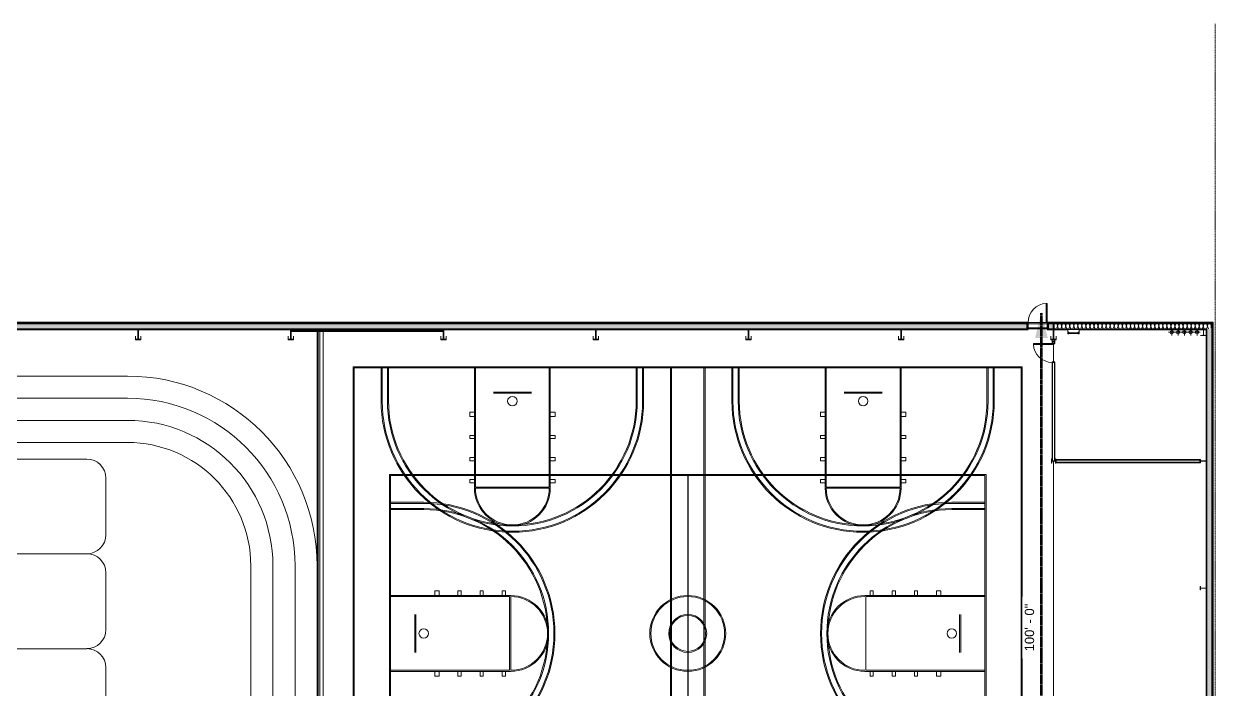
# Model space of a CAD drawing. Header units: inches. Extents: x -1442 to 59636, y -36095 to 792.
# Drawn here: x 57299 to 59560, y -21818 to -20555 of the extents above; entities that cross this region are included whole.
import ezdxf

# ---------------------------------------------------------------- set-up
doc = ezdxf.new("R2010")
doc.units = ezdxf.units.IN
doc.header["$MEASUREMENT"] = 0
doc.linetypes.add('Dash', pattern=[0.25, 0.125, -0.125])
doc.linetypes.add('Hidden', pattern=[0.28125, 0.1875, -0.09375])
for name, color, linetype, lineweight in [('A-ANNO-IDEN', 131, 'Continuous', 9), ('A-ANNO-NOTE', 131, 'Continuous', 9), ('A-DOOR', 31, 'Continuous', 9), ('A-FLOR', 192, 'Continuous', 9), ('A-FLOR-HRAL', 11, 'Continuous', 13), ('A-FLOR-OTLN', 90, 'Continuous', 13), ('A-GENM', 13, 'Continuous', 9), ('A-PROP-SBCK', 71, 'Hidden', 9), ('A-WALL', 113, 'Continuous', 9), ('A-WALL-PATT', 111, 'Continuous', 25), ('C-TOPO', 7, 'Continuous', 9), ('E-POWR-CNTR', 130, 'Continuous', 9), ('E-POWR-RISE', 130, 'Continuous', 9), ('I-WALL', 2, 'Continuous', 9), ('L-SITE-WALL', 31, 'Continuous', 13), ('Q-SPCQ', 91, 'Continuous', 13), ('S-BEAM', 12, 'Continuous', 9), ('S-COLS', 52, 'Continuous', 13)]:
    doc.layers.add(name, color=color, linetype=linetype, lineweight=lineweight)
doc.styles.add('Arial_2', font='arial.ttf', dxfattribs={"height": 17.703593})
pattern_1 = [(0, (33272.468, 0), (0, 24), []), (90, (33272.468, 0), (-24, 1e-15), [])]
pattern_2 = [(161.57, (33273.428, 0.96), (-7.6802237, -0.0009796), [0, -54.643, 6.067, 0]), (18.43, (33271.508, 0.96), (-7.6802237, 0.0009796), [0, -54.643, 6.067, 0]), (108.43, (33273.428, 0.96), (3.8382953, -19.20136532), [18.211, -42.499]), (71.57, (33271.508, 0.96), (3.8382953, 19.20136532), [18.211, -42.499])]
pattern_3 = [(45, (33272.468, 0), (-19.00703, 19.00703), []), (45, (33272.468, 28.8), (-19.00703, 19.00703), [])]
pattern_4 = [(225, (58963.86, -22360.053), (19.00703, -19.00703), []), (225, (58963.86, -22388.853), (19.00703, -19.00703), [])]
pattern_5 = [(225, (58674.36, -22360.053), (19.00703, -19.00703), []), (225, (58674.36, -22388.853), (19.00703, -19.00703), [])]
pattern_6 = [(225, (58384.86, -22360.053), (19.00703, -19.00703), []), (225, (58384.86, -22388.853), (19.00703, -19.00703), [])]
pattern_7 = [(225, (58095.36, -22360.053), (19.00703, -19.00703), []), (225, (58095.36, -22388.853), (19.00703, -19.00703), [])]
pattern_8 = [(225, (57805.86, -22360.053), (19.00703, -19.00703), []), (225, (57805.86, -22388.853), (19.00703, -19.00703), [])]
pattern_9 = [(225, (57516.36, -22360.053), (19.00703, -19.00703), []), (225, (57516.36, -22388.853), (19.00703, -19.00703), [])]
pattern_10 = [(225, (59253.36, -22360.053), (19.00703, -19.00703), []), (225, (59253.36, -22388.853), (19.00703, -19.00703), [])]
pattern_11 = [(0, (33272.468, 0), (61.44, 15.36), [2.534, -43.546, 2.534, -43.546, -245.76]), (0, (33272.468, 0), (61.44, 15.36), [-92.16, 2.534, -89.626, 2.534, -43.546, -107.52]), (0, (33272.468, 0), (61.44, 15.36), [-230.4, 2.534, -28.186, 2.534, -74.266]), (120, (33295.508, 7.68), (-44.02215, 45.528601), [2.534, -43.546, 2.534, -43.546, -245.76]), (120, (33295.508, 7.68), (-44.02215, 45.528601), [-92.16, 2.534, -89.626, 2.534, -43.546, -107.52]), (120, (33295.508, 7.68), (-44.02215, 45.528601), [-230.4, 2.534, -28.186, 2.534, -74.266]), (240, (33303.188, 38.4), (-17.41785, -60.888601), [2.534, -43.546, 2.534, -43.546, -245.76]), (240, (33303.188, 38.4), (-17.41785, -60.888601), [-92.16, 2.534, -89.626, 2.534, -43.546, -107.52]), (240, (33303.188, 38.4), (-17.41785, -60.888601), [-230.4, 2.534, -28.186, 2.534, -74.266])]

# ---------------------------------------------------------------- blocks, each defined once
blk = doc.blocks.new('Struct_Xcel_Sports Complex_rvt-2-Egress Plan')
at = {"layer": 'A-FLOR', "color": 10, "lineweight": 13}
blk.add_line((25932.8, -21132.3), (25968.8, -21132.3), dxfattribs=at)
at = {"layer": 'L-SITE-WALL', "color": 10}
for p, q in [((25932.8, -21124.3), (25968.8, -21124.3)), ((25968.8, -21132.3), (25932.8, -21132.3))]:
    blk.add_line(p, q, dxfattribs=at)
blk = doc.blocks.new('Top Rail Type - Top Rail_Internal_-939601-Egress Plan')
at = {"layer": 'A-FLOR-HRAL', "lineweight": 9}
for p, q in [((24585.3, -21135.1), (24585.3, -21137.8)), ((24588.3, -21135.1), (24588.3, -21137.8)), ((23084.4, -21157.7), (23087.4, -21157.7)), ((23084.4, -21253.7), (23084.4, -21157.7)), ((23087.4, -21255.7), (23087.4, -21157.7)), ((24585.3, -21138.8), (24585.3, -21898.8)), ((24588.3, -21138.8), (24588.3, -21898.8)), ((22875.9, -21898.8), (22875.9, -21583.8)), ((22878.9, -21898.8), (22878.9, -21583.8)), ((24222.8, -22261.3), (23241.4, -22261.3)), ((24222.8, -22264.3), (23241.4, -22264.3))]:
    blk.add_line(p, q, dxfattribs=at)
for centre, radius, start, end in [((23241.4, -21583.8), 365.5, 115.441, 180), ((23241.4, -21583.8), 362.5, 115.1373, 180), ((23241.4, -21898.8), 365.5, 180, 270), ((23241.4, -21898.8), 362.5, 180, 270), ((24222.8, -21898.8), 362.5, 270, 0), ((24222.8, -21898.8), 365.5, 270, 0)]:
    blk.add_arc(centre, radius, start, end, dxfattribs=at)
blk = doc.blocks.new('columns and girder2 - one-1334686-Egress Plan')
at = {"layer": 'S-BEAM'}
h = blk.add_hatch(dxfattribs=at)
h.set_pattern_fill('FP_22', color=256, style=0, pattern_type=2)
h.set_pattern_definition(pattern_4)
h.paths.add_polyline_path([(0.6, -1.2), (-5, -1.2), (-5, -2), (5, -2), (5, -1.2)], flags=0)
h.paths.add_polyline_path([(-0.6, -17), (-5, -17), (-5, -18.5), (5, -18.5), (5, -17), (0.6, -17)], flags=0)
h.paths.add_polyline_path([(5, -1204.9), (-5, -1204.9), (-5, -1206.4), (5, -1206.4)], flags=0)
h.paths.add_polyline_path([(5, -1224.3), (-5, -1224.3), (-5, -1225), (5, -1225)], flags=0)
h = blk.add_hatch(dxfattribs=at)
h.set_pattern_fill('FP_22', color=256, style=0, pattern_type=2)
h.set_pattern_definition(pattern_4)
h.paths.add_polyline_path([(-0.6, -2), (-0.6, -17), (0.6, -17), (0.6, -2)], flags=0)
h.paths.add_polyline_path([(-0.6, -1206.4), (-0.6, -1224.3), (0.6, -1224.3), (0.6, -1206.4)], flags=0)
at = {"layer": 'S-BEAM', "lineweight": 15}
for p, q in [((-5, -1.2), (-5, -2)), ((-5, -2), (5, -2)), ((5, -17), (-5, -17)), ((-5, -17), (-5, -18.5)), ((-5, -18.5), (5, -18.5)), ((0.6, -2), (-0.6, -2)), ((-0.6, -2), (-0.6, -17)), ((-0.6, -17), (0.6, -17)), ((0.6, -17), (0.6, -2)), ((5, -2), (5, -1.2)), ((5, -18.5), (5, -17)), ((5, -1204.9), (-5, -1204.9)), ((-5, -1204.9), (-5, -1206.4)), ((-5, -1206.4), (5, -1206.4)), ((0.6, -1206.4), (-0.6, -1206.4)), ((-0.6, -1206.4), (-0.6, -1224.3)), ((0.6, -1224.3), (0.6, -1206.4)), ((5, -1206.4), (5, -1204.9)), ((5, -1224.3), (-5, -1224.3)), ((-5, -1224.3), (-5, -1225)), ((-0.6, -1224.3), (0.6, -1224.3)), ((5, -1225), (5, -1224.3))]:
    blk.add_line(p, q, dxfattribs=at)
at = {"layer": 'S-BEAM', "lineweight": 13}
for p, q in [((-5, -17), (-5, -10.7)), ((5, -10.7), (5, -17)), ((-5, -1211.9), (-5, -1206.4)), ((5, -1206.4), (5, -1211.9))]:
    blk.add_line(p, q, dxfattribs=at)
blk = doc.blocks.new('columns and girder2 - one-V24-Egress Plan')
at = {"layer": 'S-BEAM'}
h = blk.add_hatch(dxfattribs=at)
h.set_pattern_fill('FP_23', color=256, style=0, pattern_type=2)
h.set_pattern_definition(pattern_5)
h.paths.add_polyline_path([(-0.6, -1.2), (-5, -1.2), (-5, -2), (5, -2), (5, -1.2), (0, -1.2)], flags=0)
h.paths.add_polyline_path([(5, -17), (-5, -17), (-5, -18.5), (5, -18.5)], flags=0)
h.paths.add_polyline_path([(5, -1204.9), (-5, -1204.9), (-5, -1206.4), (5, -1206.4)], flags=0)
h.paths.add_polyline_path([(5, -1224.3), (-5, -1224.3), (-5, -1225), (5, -1225)], flags=0)
h = blk.add_hatch(dxfattribs=at)
h.set_pattern_fill('FP_23', color=256, style=0, pattern_type=2)
h.set_pattern_definition(pattern_5)
h.paths.add_polyline_path([(0.6, -2), (-0.6, -2), (-0.6, -17), (0.6, -17), (0.6, -10.7)], flags=0)
h.paths.add_polyline_path([(-0.6, -1206.4), (-0.6, -1224.3), (0.6, -1224.3), (0.6, -1206.4)], flags=0)
at = {"layer": 'S-BEAM', "lineweight": 15}
for p, q in [((-5, -1.2), (-5, -2)), ((-5, -2), (5, -2)), ((5, -17), (-5, -17)), ((-5, -17), (-5, -18.5)), ((-5, -18.5), (5, -18.5)), ((0.6, -2), (-0.6, -2)), ((-0.6, -2), (-0.6, -17)), ((-0.6, -17), (0.6, -17)), ((0.6, -17), (0.6, -2)), ((5, -2), (5, -1.2)), ((5, -18.5), (5, -17)), ((5, -1204.9), (-5, -1204.9)), ((-5, -1204.9), (-5, -1206.4)), ((-5, -1206.4), (5, -1206.4)), ((0.6, -1206.4), (-0.6, -1206.4)), ((-0.6, -1206.4), (-0.6, -1224.3)), ((0.6, -1224.3), (0.6, -1206.4)), ((5, -1206.4), (5, -1204.9)), ((5, -1224.3), (-5, -1224.3)), ((-5, -1224.3), (-5, -1225)), ((-0.6, -1224.3), (0.6, -1224.3)), ((5, -1225), (5, -1224.3))]:
    blk.add_line(p, q, dxfattribs=at)
at = {"layer": 'S-BEAM', "lineweight": 13}
for p, q in [((-5, -17), (-5, -10.7)), ((5, -10.7), (5, -17)), ((-5, -1211.9), (-5, -1206.4)), ((5, -1206.4), (5, -1211.9))]:
    blk.add_line(p, q, dxfattribs=at)
blk = doc.blocks.new('columns and girder2 - one-V25-Egress Plan')
at = {"layer": 'S-BEAM'}
h = blk.add_hatch(dxfattribs=at)
h.set_pattern_fill('FP_24', color=256, style=0, pattern_type=2)
h.set_pattern_definition(pattern_6)
h.paths.add_polyline_path([(0.6, -1.2), (-5, -1.2), (-5, -2), (5, -2), (5, -1.2)], flags=0)
h.paths.add_polyline_path([(-0.6, -17), (-5, -17), (-5, -18.5), (5, -18.5), (5, -17), (0.6, -17)], flags=0)
h.paths.add_polyline_path([(5, -1204.9), (-5, -1204.9), (-5, -1206.4), (5, -1206.4)], flags=0)
h.paths.add_polyline_path([(5, -1224.3), (-5, -1224.3), (-5, -1225), (5, -1225)], flags=0)
h = blk.add_hatch(dxfattribs=at)
h.set_pattern_fill('FP_24', color=256, style=0, pattern_type=2)
h.set_pattern_definition(pattern_6)
h.paths.add_polyline_path([(0.6, -2), (-0.6, -2), (-0.6, -17), (0.6, -17), (0.6, -10.7)], flags=0)
h.paths.add_polyline_path([(-0.6, -1206.4), (-0.6, -1224.3), (0.6, -1224.3), (0.6, -1206.4)], flags=0)
at = {"layer": 'S-BEAM', "lineweight": 15}
for p, q in [((-5, -1.2), (-5, -2)), ((-5, -2), (5, -2)), ((5, -17), (-5, -17)), ((-5, -17), (-5, -18.5)), ((-5, -18.5), (5, -18.5)), ((0.6, -2), (-0.6, -2)), ((-0.6, -2), (-0.6, -17)), ((-0.6, -17), (0.6, -17)), ((0.6, -17), (0.6, -2)), ((5, -2), (5, -1.2)), ((5, -18.5), (5, -17)), ((5, -1204.9), (-5, -1204.9)), ((-5, -1204.9), (-5, -1206.4)), ((-5, -1206.4), (5, -1206.4)), ((0.6, -1206.4), (-0.6, -1206.4)), ((-0.6, -1206.4), (-0.6, -1224.3)), ((0.6, -1224.3), (0.6, -1206.4)), ((5, -1206.4), (5, -1204.9)), ((5, -1224.3), (-5, -1224.3)), ((-5, -1224.3), (-5, -1225)), ((-0.6, -1224.3), (0.6, -1224.3)), ((5, -1225), (5, -1224.3))]:
    blk.add_line(p, q, dxfattribs=at)
at = {"layer": 'S-BEAM', "lineweight": 13}
for p, q in [((-5, -17), (-5, -10.7)), ((5, -10.7), (5, -17)), ((-5, -1211.9), (-5, -1206.4)), ((5, -1206.4), (5, -1211.9))]:
    blk.add_line(p, q, dxfattribs=at)
blk = doc.blocks.new('columns and girder2 - one-V26-Egress Plan')
at = {"layer": 'S-BEAM'}
h = blk.add_hatch(dxfattribs=at)
h.set_pattern_fill('FP_25', color=256, style=0, pattern_type=2)
h.set_pattern_definition(pattern_7)
h.paths.add_polyline_path([(3.1, -1.2), (-5, -1.2), (-5, -2), (5, -2), (5, -1.2)], flags=0)
h.paths.add_polyline_path([(-0.6, -17), (-5, -17), (-5, -18.5), (5, -18.5), (5, -17), (0.6, -17)], flags=0)
h.paths.add_polyline_path([(0.6, -1204.9), (-5, -1204.9), (-5, -1206.4), (5, -1206.4), (5, -1204.9), (3.1, -1204.9)], flags=0)
h.paths.add_polyline_path([(5, -1224.3), (-5, -1224.3), (-5, -1225), (5, -1225)], flags=0)
h = blk.add_hatch(dxfattribs=at)
h.set_pattern_fill('FP_25', color=256, style=0, pattern_type=2)
h.set_pattern_definition(pattern_7)
h.paths.add_polyline_path([(0, -5.7), (0.3, -5.5), (0, -5.7)], flags=0)
h.paths.add_polyline_path([(-0.6, -2), (-0.6, -17), (0.6, -17), (0.6, -5.7), (-0.2, -5.7), (-0.4, -5.3), (-0.2, -4.8), (0, -4.7), (0.6, -4.7), (0.6, -2)], flags=0)
h.paths.add_polyline_path([(-0.6, -1206.4), (-0.6, -1224.3), (0.6, -1224.3), (0.6, -1222.3), (-0.1, -1222.2), (-0.4, -1222), (-0.4, -1221.7), (-0.3, -1221.4), (-0.1, -1221.3), (0.6, -1221.3), (0.6, -1206.4)], flags=0)
at = {"layer": 'S-BEAM', "lineweight": 15}
for p, q in [((-5, -1.2), (-5, -2)), ((-5, -2), (5, -2)), ((5, -17), (-5, -17)), ((-5, -17), (-5, -18.5)), ((-5, -18.5), (5, -18.5)), ((0.6, -2), (-0.6, -2)), ((-0.6, -2), (-0.6, -17)), ((-0.6, -17), (0.6, -17)), ((0.6, -4.7), (0.6, -2)), ((0.6, -17), (0.6, -5.7)), ((5, -2), (5, -1.2)), ((5, -18.5), (5, -17)), ((5, -1204.9), (-5, -1204.9)), ((-5, -1204.9), (-5, -1206.4)), ((-5, -1206.4), (5, -1206.4)), ((0.6, -1206.4), (-0.6, -1206.4)), ((-0.6, -1206.4), (-0.6, -1224.3)), ((0.6, -1221.3), (0.6, -1206.4)), ((5, -1206.4), (5, -1204.9)), ((5, -1224.3), (-5, -1224.3)), ((-5, -1224.3), (-5, -1225)), ((-0.6, -1224.3), (0.6, -1224.3)), ((0.6, -1224.3), (0.6, -1222.3)), ((5, -1225), (5, -1224.3))]:
    blk.add_line(p, q, dxfattribs=at)
at = {"layer": 'S-BEAM', "lineweight": 13}
for p, q in [((-5, -17), (-5, -10.7)), ((5, -10.7), (5, -17)), ((-5, -1211.9), (-5, -1206.4)), ((5, -1206.4), (5, -1211.9))]:
    blk.add_line(p, q, dxfattribs=at)
blk = doc.blocks.new('columns and girder2 - one-V27-Egress Plan')
at = {"layer": 'S-BEAM'}
h = blk.add_hatch(dxfattribs=at)
h.set_pattern_fill('FP_26', color=256, style=0, pattern_type=2)
h.set_pattern_definition(pattern_8)
h.paths.add_polyline_path([(5, -0.5), (-5, -0.5), (-5, -2), (5, -2)], flags=0)
h.paths.add_polyline_path([(5, -17), (-5, -17), (-5, -18.5), (5, -18.5)], flags=0)
h.paths.add_polyline_path([(5, -1204.9), (-5, -1204.9), (-5, -1206.4), (5, -1206.4)], flags=0)
h.paths.add_polyline_path([(5, -1224.3), (-5, -1224.3), (-5, -1225), (5, -1225)], flags=0)
h = blk.add_hatch(dxfattribs=at)
h.set_pattern_fill('FP_26', color=256, style=0, pattern_type=2)
h.set_pattern_definition(pattern_8)
h.paths.add_polyline_path([(-0.6, -2), (-0.6, -4.7), (0.1, -4.8), (0.3, -4.9), (0.4, -5.3), (0.3, -5.6), (-0.1, -5.7), (-0.6, -5.7), (-0.6, -17), (0.6, -17), (0.6, -2), (0, -2)], flags=0)
h.paths.add_polyline_path([(-0.6, -1206.4), (-0.6, -1221.3), (-0.2, -1221.3), (0.1, -1221.5), (0.1, -1221.8), (0, -1222.1), (-0.2, -1222.3), (-0.6, -1222.3), (-0.6, -1224.3), (0.6, -1224.3), (0.6, -1206.4)], flags=0)
at = {"layer": 'S-BEAM', "lineweight": 15}
for p, q in [((5, -0.5), (-5, -0.5)), ((-5, -0.5), (-5, -2)), ((-5, -2), (5, -2)), ((5, -17), (-5, -17)), ((-5, -17), (-5, -18.5)), ((-5, -18.5), (5, -18.5)), ((0.6, -2), (-0.6, -2)), ((-0.6, -2), (-0.6, -4.7)), ((-0.6, -5.7), (-0.6, -17)), ((-0.6, -17), (0.6, -17)), ((0.6, -17), (0.6, -2)), ((5, -2), (5, -0.5)), ((5, -18.5), (5, -17)), ((5, -1204.9), (-5, -1204.9)), ((-5, -1204.9), (-5, -1206.4)), ((-5, -1206.4), (5, -1206.4)), ((0.6, -1206.4), (-0.6, -1206.4)), ((-0.6, -1206.4), (-0.6, -1221.3)), ((0.6, -1224.3), (0.6, -1206.4)), ((5, -1206.4), (5, -1204.9)), ((5, -1224.3), (-5, -1224.3)), ((-5, -1224.3), (-5, -1225)), ((-0.6, -1222.3), (-0.6, -1224.3)), ((-0.6, -1224.3), (0.6, -1224.3)), ((5, -1225), (5, -1224.3))]:
    blk.add_line(p, q, dxfattribs=at)
at = {"layer": 'S-BEAM', "lineweight": 13}
for p, q in [((-5, -17), (-5, -10.7)), ((5, -10.7), (5, -17)), ((-5, -1211.9), (-5, -1206.4)), ((5, -1206.4), (5, -1211.9))]:
    blk.add_line(p, q, dxfattribs=at)
blk = doc.blocks.new('columns and girder2 - one-V28-Egress Plan')
at = {"layer": 'S-BEAM'}
h = blk.add_hatch(dxfattribs=at)
h.set_pattern_fill('FP_27', color=256, style=0, pattern_type=2)
h.set_pattern_definition(pattern_9)
h.paths.add_polyline_path([(0, -0.5), (-5, -0.5), (-5, -2), (5, -2), (5, -0.5), (0.6, -0.5)], flags=0)
h.paths.add_polyline_path([(5, -17), (-5, -17), (-5, -18.5), (5, -18.5)], flags=0)
h.paths.add_polyline_path([(5, -1204.9), (-5, -1204.9), (-5, -1206.4), (5, -1206.4)], flags=0)
h.paths.add_polyline_path([(5, -1224.3), (-5, -1224.3), (-5, -1225), (5, -1225)], flags=0)
h = blk.add_hatch(dxfattribs=at)
h.set_pattern_fill('FP_27', color=256, style=0, pattern_type=2)
h.set_pattern_definition(pattern_9)
h.paths.add_polyline_path([(0, -2), (-0.6, -2), (-0.6, -17), (0.6, -17), (0.6, -2)], flags=0)
h.paths.add_polyline_path([(-0.6, -1206.4), (-0.6, -1224.3), (0.6, -1224.3), (0.6, -1206.4)], flags=0)
at = {"layer": 'S-BEAM', "lineweight": 15}
for p, q in [((5, -0.5), (-5, -0.5)), ((-5, -0.5), (-5, -2)), ((-5, -2), (5, -2)), ((5, -17), (-5, -17)), ((-5, -17), (-5, -18.5)), ((-5, -18.5), (5, -18.5)), ((0.6, -2), (-0.6, -2)), ((-0.6, -2), (-0.6, -17)), ((-0.6, -17), (0.6, -17)), ((0.6, -17), (0.6, -2)), ((5, -2), (5, -0.5)), ((5, -18.5), (5, -17)), ((5, -1204.9), (-5, -1204.9)), ((-5, -1204.9), (-5, -1206.4)), ((-5, -1206.4), (5, -1206.4)), ((0.6, -1206.4), (-0.6, -1206.4)), ((-0.6, -1206.4), (-0.6, -1224.3)), ((0.6, -1224.3), (0.6, -1206.4)), ((5, -1206.4), (5, -1204.9)), ((5, -1224.3), (-5, -1224.3)), ((-5, -1224.3), (-5, -1225)), ((-0.6, -1224.3), (0.6, -1224.3)), ((5, -1225), (5, -1224.3))]:
    blk.add_line(p, q, dxfattribs=at)
at = {"layer": 'S-BEAM', "lineweight": 13}
for p, q in [((-5, -17), (-5, -10.7)), ((5, -10.7), (5, -17)), ((-5, -1211.9), (-5, -1206.4)), ((5, -1206.4), (5, -1211.9))]:
    blk.add_line(p, q, dxfattribs=at)
blk = doc.blocks.new('columns and girder2 - one-V33-Egress Plan')
at = {"layer": 'S-BEAM'}
h = blk.add_hatch(dxfattribs=at)
h.set_pattern_fill('FP_32', color=256, style=0, pattern_type=2)
h.set_pattern_definition(pattern_10)
h.paths.add_polyline_path([(0.6, -0.5), (-5, -0.5), (-5, -2), (5, -2), (5, -0.5)], flags=0)
h.paths.add_polyline_path([(0.6, -17), (-5, -17), (-5, -18.5), (5, -18.5), (5, -17)], flags=0)
h.paths.add_polyline_path([(2.4, -1204.9), (-5, -1204.9), (-5, -1206.4), (5, -1206.4), (5, -1204.9)], flags=0)
h.paths.add_polyline_path([(5, -1224.3), (-5, -1224.3), (-5, -1225), (5, -1225)], flags=0)
h = blk.add_hatch(dxfattribs=at)
h.set_pattern_fill('FP_32', color=256, style=0, pattern_type=2)
h.set_pattern_definition(pattern_10)
h.paths.add_polyline_path([(-0.6, -2), (-0.6, -17), (0.6, -17), (0.6, -2), (0.1, -2)], flags=0)
h.paths.add_polyline_path([(-0.6, -1206.4), (-0.6, -1224.3), (0.6, -1224.3), (0.6, -1206.4), (0.1, -1206.4)], flags=0)
at = {"layer": 'S-BEAM', "lineweight": 15}
for p, q in [((5, -0.5), (-5, -0.5)), ((-5, -0.5), (-5, -2)), ((-5, -2), (5, -2)), ((5, -17), (-5, -17)), ((-5, -17), (-5, -18.5)), ((-5, -18.5), (5, -18.5)), ((0.6, -2), (-0.6, -2)), ((-0.6, -2), (-0.6, -17)), ((-0.6, -17), (0.6, -17)), ((0.6, -17), (0.6, -2)), ((5, -2), (5, -0.5)), ((5, -18.5), (5, -17)), ((5, -1204.9), (-5, -1204.9)), ((-5, -1204.9), (-5, -1206.4)), ((-5, -1206.4), (5, -1206.4)), ((0.6, -1206.4), (-0.6, -1206.4)), ((-0.6, -1206.4), (-0.6, -1224.3)), ((0.6, -1224.3), (0.6, -1206.4)), ((5, -1206.4), (5, -1204.9)), ((5, -1224.3), (-5, -1224.3)), ((-5, -1224.3), (-5, -1225)), ((-0.6, -1224.3), (0.6, -1224.3)), ((5, -1225), (5, -1224.3))]:
    blk.add_line(p, q, dxfattribs=at)
at = {"layer": 'S-BEAM', "lineweight": 13}
for p, q in [((-5, -17), (-5, -10.7)), ((5, -10.7), (5, -17)), ((-5, -1212), (-5, -1206.4)), ((5, -1206.4), (5, -1211.9))]:
    blk.add_line(p, q, dxfattribs=at)
blk = doc.blocks.new('Single-Flush - 36_ x 96_-1048073-Egress Plan')
at = {"layer": 'A-DOOR', "lineweight": 13}
for p, q in [((16, 6.6), (16, 42.6)), ((18, 42.6), (16, 42.6)), ((18, 6.6), (18, 42.6)), ((18, 6.6), (16, 6.6))]:
    blk.add_line(p, q, dxfattribs=at)
at = {"layer": 'A-DOOR'}
blk.add_arc((18, 6.6), 36.1, 93.1789, 180, dxfattribs=at)
blk = doc.blocks.new('Round Bar - 1_-1262143-Egress Plan')
at = {"layer": 'S-BEAM', "lineweight": 13}
for p, q in [((24678.7, -21137.8), (24533.6, -21137.8)), ((24533.6, -21138.8), (24678.7, -21138.8))]:
    blk.add_line(p, q, dxfattribs=at)
for start_param, end_param in [(0, 3.141593), (3.141593, 6.283185)]:
    blk.add_ellipse((24533.6, -21138.3), major_axis=(0, 0.5), ratio=0.802206, start_param=start_param, end_param=end_param, dxfattribs=at)
blk = doc.blocks.new('Round Bar - 1_-1262172-Egress Plan')
at = {"layer": 'S-BEAM', "lineweight": 13}
for p, q in [((24823, -21137.8), (24677.9, -21137.8)), ((24677.9, -21138.8), (24823, -21138.8))]:
    blk.add_line(p, q, dxfattribs=at)
for start_param, end_param in [(0, 3.141593), (3.141593, 6.283185)]:
    blk.add_ellipse((24823, -21138.3), major_axis=(0, 0.5), ratio=0.802206, start_param=start_param, end_param=end_param, dxfattribs=at)
blk = doc.blocks.new('lad500 - Standard-1624177-Egress Plan')
at = {"layer": 'Q-SPCQ'}
for p, q in [((26029.6, -21135.1), (26007.7, -21135.1)), ((26007.7, -21135.1), (26007.7, -21140.6)), ((26007.9, -21140.4), (26007.9, -21135.2)), ((26007.9, -21135.2), (26029.4, -21135.2)), ((26029.4, -21135.2), (26029.4, -21140.4)), ((26029.6, -21140.6), (26029.6, -21135.1)), ((26007.7, -21140.6), (26009.5, -21140.6)), ((26009.5, -21140.4), (26007.9, -21140.4)), ((26008.1, -21140.4), (26009.6, -21140.4)), ((26008.1, -21143.7), (26008.1, -21140.4)), ((26009.6, -21143.7), (26008.1, -21143.7)), ((26009.5, -21140.6), (26009.5, -21140.4)), ((26009.6, -21140.4), (26009.6, -21141.4)), ((26009.6, -21142.7), (26009.6, -21141.4)), ((26009.6, -21141.4), (26027.7, -21141.4)), ((26027.7, -21142.7), (26009.6, -21142.7)), ((26009.6, -21142.7), (26009.6, -21143.7)), ((26027.7, -21141.4), (26027.7, -21140.4)), ((26027.7, -21140.4), (26029.2, -21140.4)), ((26027.7, -21142.7), (26027.7, -21141.4)), ((26027.7, -21143.7), (26027.7, -21142.7)), ((26029.2, -21143.7), (26027.7, -21143.7)), ((26029.4, -21140.4), (26027.8, -21140.4)), ((26027.8, -21140.4), (26027.8, -21140.6)), ((26027.8, -21140.6), (26029.6, -21140.6)), ((26029.2, -21140.4), (26029.2, -21143.7))]:
    blk.add_line(p, q, dxfattribs=at)
blk = doc.blocks.new('Single-Flush - 36_ x 84_-1318898-Egress Plan')
at = {"layer": 'A-DOOR', "lineweight": 13}
for p, q in [((16, 2.4), (16, 38.4)), ((18, 38.4), (16, 38.4)), ((18, 2.4), (18, 38.4)), ((18, 2.4), (16, 2.4))]:
    blk.add_line(p, q, dxfattribs=at)
at = {"layer": 'A-DOOR'}
blk.add_arc((18, 2.4), 36.1, 93.1789, 180, dxfattribs=at)
blk = doc.blocks.new('Path of Travel - 02 Middle-1854218-Egress Plan')
at = {"layer": 'A-GENM', "linetype": 'Dash', "lineweight": 70}
blk.add_line((9, 0), (1209, 0), dxfattribs=at)

msp = doc.modelspace()

# ---------------------------------------------------------------- hatches: boundary and pattern name
at = {"layer": 'A-ANNO-NOTE'}
msp.add_hatch(color=256, dxfattribs=at).paths.add_polyline_path([(59242.3, -21151.4), (59230.3, -21103.4), (59218.3, -21151.4)], flags=0)
at = {"layer": 'A-WALL-PATT', "lineweight": 9}
h = msp.add_hatch(dxfattribs=at)
h.set_pattern_fill('FP_14', color=256, style=0, pattern_type=2)
h.set_pattern_definition(pattern_2)
h.paths.add_polyline_path([(56758.7, -21134.3), (59204.5, -21134.3), (59204.5, -21128.4), (59205.2, -21128.4), (59205.2, -21124.3), (56345.2, -21124.3), (56345.2, -21128.4), (56346, -21128.4), (56346, -21134.3), (56688.5, -21134.3)], flags=0)
h.paths.add_polyline_path([(56053.9, -21134.3), (56119.5, -21134.3), (56119.5, -21128.4), (56120.2, -21128.4), (56120.2, -21124.3), (56053.9, -21124.3), (56053.9, -21132.3)], flags=0)
h.paths.add_polyline_path([(56193, -21134.3), (56200.5, -21134.3), (56200.5, -21128.4), (56201.2, -21128.4), (56201.2, -21124.3), (56192.2, -21124.3), (56192.2, -21128.4), (56193, -21128.4), (56193, -21132.3)], flags=0)
h.paths.add_polyline_path([(59252.7, -21134.3), (59252.7, -21124.3), (59241.2, -21124.3), (59241.2, -21128.4), (59242, -21128.4), (59242, -21134.3), (59250.3, -21134.3)], flags=0)
h = msp.add_hatch(dxfattribs=at)
h.set_pattern_fill('FP_17', color=256, style=0, pattern_type=2)
h.set_pattern_definition(pattern_1)
h.paths.add_polyline_path([(56054.9, -21124.3), (56120.2, -21124.3), (56120.2, -21123.3), (56054.9, -21123.3), (56054.9, -21124.3)], flags=0)
h.paths.add_polyline_path([(59250.3, -21124.3), (59253.5, -21124.3), (59253.5, -21123.3), (59241.2, -21123.3), (59241.2, -21124.3), (59242, -21124.3)], flags=0)
h.paths.add_polyline_path([(56192.2, -21124.3), (56201.2, -21124.3), (56201.2, -21123.3), (56192.2, -21123.3)], flags=0)
h.paths.add_polyline_path([(59204.5, -21124.3), (59205.2, -21124.3), (59205.2, -21123.3), (56345.2, -21123.3), (56345.2, -21124.3), (59074.8, -21124.3)], flags=0)
h = msp.add_hatch(dxfattribs=at)
h.set_pattern_fill('FP_17', color=256, style=0, pattern_type=2)
h.set_pattern_definition(pattern_1)
h.paths.add_polyline_path([(59527.2, -21124.3), (59554.9, -21124.3), (59554.9, -21123.3), (59253.5, -21123.3), (59253.5, -21124.3), (59526.7, -21124.3)], flags=0)
h = msp.add_hatch(dxfattribs=at)
h.set_pattern_fill('FP_14', color=256, style=0, pattern_type=2)
h.set_pattern_definition(pattern_2)
h.paths.add_polyline_path([(59495.9, -21134.3), (59553.9, -21134.3), (59553.9, -21124.3), (59254.2, -21124.3), (59254.2, -21134.3), (59425.7, -21134.3)], flags=0)
h.paths.add_polyline_path([(59545.9, -21132.3), (59545.9, -21132.3), (59531.6, -21126.3)], flags=0)
h = msp.add_hatch(dxfattribs=at)
h.set_pattern_fill('FP_14', color=256, style=0, pattern_type=2)
h.set_pattern_definition(pattern_2)
h.paths.add_polyline_path([(59545.9, -22232.9), (59553.9, -22232.9), (59553.9, -21134.3), (59543.9, -21134.3), (59543.9, -22232.9), (59545.4, -22232.9)], flags=0)
h = msp.add_hatch(dxfattribs=at)
h.set_pattern_fill('FP_17', color=256, style=0, pattern_type=2)
h.set_pattern_definition(pattern_1)
h.paths.add_polyline_path([(59554.9, -22233.7), (59554.9, -21124.3), (59553.9, -21124.3), (59553.9, -22233.7)], flags=0)
h = msp.add_hatch(dxfattribs=at)
h.set_pattern_fill('FP_13', color=256, style=0, pattern_type=2)
h.set_pattern_definition(pattern_11)
h.paths.add_polyline_path([(59255.2, -21384.9), (59255.2, -21384.3), (59251.5, -21384.3), (59251.5, -21198.2), (59253.4, -21198.2), (59253.3, -21197.6), (59250.9, -21197.6), (59250.9, -21384.9), (59253.4, -21384.9)], flags=0)
h.paths.add_polyline_path([(59253.4, -21161.6), (59253.3, -21160.9), (59251.5, -21160.9), (59251.5, -21158.2), (59250.9, -21158.2), (59250.9, -21161.6), (59253.3, -21161.6)], flags=0)
h = msp.add_hatch(dxfattribs=at)
h.set_pattern_fill('FP_13', color=256, style=0, pattern_type=2)
h.set_pattern_definition(pattern_11)
h.paths.add_polyline_path([(59255.8, -21384.9), (59255.8, -21197.6), (59253.4, -21197.6), (59253.4, -21198.2), (59255.2, -21198.2), (59255.2, -21384.9)], flags=0)
h.paths.add_polyline_path([(59255.8, -21161.6), (59255.8, -21158.2), (59255.2, -21158.2), (59255.2, -21160.9), (59253.4, -21160.9), (59253.4, -21161.6), (59255.2, -21161.6)], flags=0)
h = msp.add_hatch(dxfattribs=at)
h.set_pattern_fill('FP_13', color=256, style=0, pattern_type=2)
h.set_pattern_definition(pattern_11)
h.paths.add_polyline_path([(59495.9, -21387.5), (59531.7, -21387.5), (59531.7, -21383.2), (59531, -21383.2), (59531, -21386.9), (59258, -21386.9), (59258, -21383.2), (59257.4, -21383.2), (59257.4, -21387.5), (59435.4, -21387.5)], flags=0)
at = {"layer": 'S-COLS', "lineweight": 9}
h = msp.add_hatch(dxfattribs=at)
h.set_pattern_fill('FP_11', color=256, style=0, pattern_type=2)
h.set_pattern_definition(pattern_3)
h.paths.add_polyline_path([(59539.6, -21146.8), (59543.1, -21146.7), (59543.1, -21146.4), (59538.7, -21146.4), (59538.2, -21146.2), (59538, -21145.7), (59538, -21135.4), (59538.2, -21135.1), (59537.6, -21135.1), (59537.7, -21135.4), (59537.7, -21145.7), (59537.5, -21146.2), (59537, -21146.4), (59531.9, -21146.4), (59531.9, -21146.8), (59534.5, -21146.8)], flags=0)
h.paths.add_polyline_path([(59543.9, -21134.7), (59543.9, -21134.3), (59543.4, -21134.7)], flags=0)
h = msp.add_hatch(dxfattribs=at)
h.set_pattern_fill('FP_11', color=256, style=0, pattern_type=2)
h.set_pattern_definition(pattern_3)
h.paths.add_polyline_path([(59257.4, -21389.1), (59257.4, -21381.1), (59256.9, -21381.1), (59256.9, -21384.3), (59256.7, -21384.7), (59256.2, -21384.9), (59250.5, -21384.9), (59250, -21384.6), (59249.8, -21384.2), (59249.8, -21381.1), (59249.4, -21381.1), (59249.4, -21389.1), (59249.8, -21389.1), (59249.8, -21385.9), (59250, -21385.4), (59250.5, -21385.2), (59256.2, -21385.2), (59256.7, -21385.4), (59256.9, -21385.9), (59256.9, -21389.1)], flags=0)
h = msp.add_hatch(dxfattribs=at)
h.set_pattern_fill('FP_11', color=256, style=0, pattern_type=2)
h.set_pattern_definition(pattern_3)
h.paths.add_polyline_path([(59531.7, -21629.5), (59532, -21629.5), (59532, -21627.1), (59532.2, -21626.6), (59532.7, -21626.4), (59542.8, -21626.4), (59543.1, -21626.5), (59543.1, -21626.1), (59542.8, -21626.2), (59532.7, -21626.2), (59532.2, -21625.9), (59532, -21625.5), (59532, -21623.1), (59531.7, -21623.1)], flags=0)

# ---------------------------------------------------------------- linework, layer by layer
at = {"layer": 'A-FLOR', "lineweight": 13}
for p, q in [((57855.9, -21137.8), (57855.9, -21135.1)), ((57867.3, -21135.1), (57867.3, -21137.8)), ((59241.2, -21134.3), (59205.2, -21134.3)), ((57855.9, -21898.8), (57855.9, -21138.8)), ((57867.3, -21138.8), (57867.3, -22266.3)), ((59253.3, -21197.6), (59253.3, -21161.6)), ((59253.3, -22266.3), (59253.3, -21385.2))]:
    msp.add_line(p, q, dxfattribs=at)
at = {"layer": 'A-FLOR-OTLN'}
for p, q in [((56513.9, -21223.8), (57495.9, -21223.8)), ((57924.3, -21206.3), (59193.9, -21206.3)), ((57924.3, -21206.3), (57924.3, -22218.3)), ((57926.3, -21208.3), (57926.3, -22216.3)), ((57926.3, -21208.3), (59191.9, -21208.3)), ((57977.3, -21271.3), (57977.3, -21208.3)), ((57979.3, -21271.3), (57979.3, -21208.3)), ((57989.3, -21271.3), (57989.3, -21208.3)), ((57991.3, -21271.3), (57991.3, -21208.3)), ((58154.3, -21436.3), (58154.3, -21208.3)), ((58156.3, -21434.3), (58156.3, -21208.3)), ((58296.3, -21434.3), (58296.3, -21208.3)), ((58298.3, -21436.3), (58298.3, -21208.3)), ((58461.3, -21271.3), (58461.3, -21208.3)), ((58463.3, -21271.3), (58463.3, -21208.3)), ((58473.3, -21271.3), (58473.3, -21208.3)), ((58475.3, -21271.3), (58475.3, -21208.3)), ((58526.3, -21206.3), (58526.3, -22218.3)), ((58528.3, -21208.3), (58528.3, -22216.3)), ((58589.9, -21208.3), (58589.9, -22216.3)), ((58591.9, -21206.3), (58591.9, -22218.3)), ((58642.9, -21271.3), (58642.9, -21208.3)), ((58644.9, -21271.3), (58644.9, -21208.3)), ((58654.9, -21271.3), (58654.9, -21208.3)), ((58656.9, -21271.3), (58656.9, -21208.3)), ((58819.9, -21436.3), (58819.9, -21208.3)), ((58821.9, -21434.3), (58821.9, -21208.3)), ((58961.9, -21434.3), (58961.9, -21208.3)), ((58963.9, -21436.3), (58963.9, -21208.3)), ((59126.9, -21271.3), (59126.9, -21208.3)), ((59128.9, -21271.3), (59128.9, -21208.3)), ((59138.9, -21271.3), (59138.9, -21208.3)), ((59140.9, -21271.3), (59140.9, -21208.3)), ((59191.9, -21208.3), (59191.9, -22216.3)), ((59193.9, -21206.3), (59193.9, -22218.3)), ((56513.9, -21265.8), (57495.9, -21265.8)), ((58190.3, -21254.3), (58262.3, -21254.3)), ((58190.3, -21256.3), (58262.3, -21256.3)), ((58927.9, -21254.3), (58855.9, -21254.3)), ((58927.9, -21256.3), (58855.9, -21256.3)), ((58154.3, -21292.3), (58145.3, -21292.3)), ((58145.3, -21300.3), (58145.3, -21292.3)), ((58298.3, -21292.3), (58307.3, -21292.3)), ((58307.3, -21300.3), (58307.3, -21292.3)), ((58819.9, -21292.3), (58810.9, -21292.3)), ((58810.9, -21300.3), (58810.9, -21292.3)), ((58963.9, -21292.3), (58972.9, -21292.3)), ((58972.9, -21300.3), (58972.9, -21292.3)), ((56513.9, -21307.8), (57495.9, -21307.8)), ((58154.3, -21300.3), (58145.3, -21300.3)), ((58298.3, -21300.3), (58307.3, -21300.3)), ((58819.9, -21300.3), (58810.9, -21300.3)), ((58963.9, -21300.3), (58972.9, -21300.3)), ((58154.3, -21336.3), (58145.3, -21336.3)), ((58145.3, -21342.3), (58145.3, -21336.3)), ((58298.3, -21336.3), (58307.3, -21336.3)), ((58307.3, -21342.3), (58307.3, -21336.3)), ((58819.9, -21336.3), (58810.9, -21336.3)), ((58810.9, -21342.3), (58810.9, -21336.3)), ((58963.9, -21336.3), (58972.9, -21336.3)), ((58972.9, -21342.3), (58972.9, -21336.3)), ((56513.9, -21349.8), (57495.9, -21349.8)), ((58154.3, -21342.3), (58145.3, -21342.3)), ((58298.3, -21342.3), (58307.3, -21342.3)), ((58819.9, -21342.3), (58810.9, -21342.3)), ((58963.9, -21342.3), (58972.9, -21342.3)), ((56770.9, -21381.3), (57418.9, -21381.3)), ((58154.3, -21378.3), (58145.3, -21378.3)), ((58145.3, -21384.3), (58145.3, -21378.3)), ((58154.3, -21384.3), (58145.3, -21384.3)), ((58298.3, -21378.3), (58307.3, -21378.3)), ((58298.3, -21384.3), (58307.3, -21384.3)), ((58307.3, -21384.3), (58307.3, -21378.3)), ((58819.9, -21378.3), (58810.9, -21378.3)), ((58810.9, -21384.3), (58810.9, -21378.3)), ((58819.9, -21384.3), (58810.9, -21384.3)), ((58963.9, -21378.3), (58972.9, -21378.3)), ((58963.9, -21384.3), (58972.9, -21384.3)), ((58972.9, -21384.3), (58972.9, -21378.3)), ((57454.9, -21417.3), (57454.9, -21525)), ((59125.1, -21410.3), (57993.1, -21410.3)), ((57993.1, -21410.3), (57993.1, -22014.3)), ((57995.1, -21412.3), (57995.1, -22012.3)), ((59123.1, -21412.3), (57995.1, -21412.3)), ((58154.3, -21420.3), (58145.3, -21420.3)), ((58145.3, -21426.3), (58145.3, -21420.3)), ((58154.3, -21426.3), (58145.3, -21426.3)), ((58298.3, -21420.3), (58307.3, -21420.3)), ((58298.3, -21426.3), (58307.3, -21426.3)), ((58307.3, -21426.3), (58307.3, -21420.3)), ((58559.1, -21412.3), (58559.1, -22012.3)), ((58560.1, -21412.3), (58560.1, -22012.3)), ((58819.9, -21420.3), (58810.9, -21420.3)), ((58810.9, -21426.3), (58810.9, -21420.3)), ((58819.9, -21426.3), (58810.9, -21426.3)), ((58963.9, -21420.3), (58972.9, -21420.3)), ((58963.9, -21426.3), (58972.9, -21426.3)), ((58972.9, -21426.3), (58972.9, -21420.3)), ((59123.1, -22012.3), (59123.1, -21412.3)), ((59125.1, -22014.3), (59125.1, -21410.3)), ((58156.3, -21434.3), (58296.3, -21434.3)), ((58156.3, -21436.3), (58296.3, -21436.3)), ((58961.9, -21434.3), (58821.9, -21434.3)), ((58961.9, -21436.3), (58821.9, -21436.3)), ((58058.1, -21463.3), (57995.1, -21463.3)), ((58058.1, -21465.3), (57995.1, -21465.3)), ((58058.1, -21475.3), (57995.1, -21475.3)), ((59060.1, -21463.3), (59123.1, -21463.3)), ((59060.1, -21465.3), (59123.1, -21465.3)), ((59060.1, -21475.3), (59123.1, -21475.3)), ((58058.1, -21477.3), (57995.1, -21477.3)), ((59060.1, -21477.3), (59123.1, -21477.3)), ((56770.9, -21561.3), (57418.9, -21561.3)), ((57729.9, -21583.8), (57729.9, -21898.8)), ((57771.9, -21583.8), (57771.9, -21898.8)), ((57813.9, -21583.8), (57813.9, -21898.8)), ((57454.9, -21597), (57454.9, -21705.1)), ((58079.1, -21640.3), (58079.1, -21631.3)), ((58087.1, -21631.3), (58079.1, -21631.3)), ((58087.1, -21640.3), (58087.1, -21631.3)), ((58123.1, -21640.3), (58123.1, -21631.3)), ((58129.1, -21631.3), (58123.1, -21631.3)), ((58129.1, -21640.3), (58129.1, -21631.3)), ((58165.1, -21640.3), (58165.1, -21631.3)), ((58171.1, -21631.3), (58165.1, -21631.3)), ((58171.1, -21640.3), (58171.1, -21631.3)), ((58207.1, -21640.3), (58207.1, -21631.3)), ((58213.1, -21631.3), (58207.1, -21631.3)), ((58213.1, -21640.3), (58213.1, -21631.3)), ((58905.1, -21631.3), (58911.1, -21631.3)), ((58905.1, -21640.3), (58905.1, -21631.3)), ((58911.1, -21640.3), (58911.1, -21631.3)), ((58947.1, -21631.3), (58953.1, -21631.3)), ((58947.1, -21640.3), (58947.1, -21631.3)), ((58953.1, -21640.3), (58953.1, -21631.3)), ((58989.1, -21631.3), (58995.1, -21631.3)), ((58989.1, -21640.3), (58989.1, -21631.3)), ((58995.1, -21640.3), (58995.1, -21631.3)), ((59031.1, -21631.3), (59039.1, -21631.3)), ((59031.1, -21640.3), (59031.1, -21631.3)), ((59039.1, -21640.3), (59039.1, -21631.3)), ((58223.1, -21640.3), (57995.1, -21640.3)), ((58221.1, -21642.3), (57995.1, -21642.3)), ((58221.1, -21782.3), (58221.1, -21642.3)), ((58223.1, -21782.3), (58223.1, -21642.3)), ((58895.1, -21640.3), (59123.1, -21640.3)), ((58897.1, -21782.3), (58897.1, -21642.3)), ((58897.1, -21642.3), (59123.1, -21642.3)), ((58041.1, -21748.3), (58041.1, -21676.3)), ((58043.1, -21748.3), (58043.1, -21676.3)), ((59075.1, -21748.3), (59075.1, -21676.3)), ((59077.1, -21748.3), (59077.1, -21676.3)), ((56770.9, -21741.3), (57418.9, -21741.3)), ((57454.9, -21777.1), (57454.9, -21885.2)), ((58221.1, -21782.3), (57995.1, -21782.3)), ((58223.1, -21784.3), (57995.1, -21784.3)), ((58079.1, -21784.3), (58079.1, -21793.3)), ((58087.1, -21793.3), (58079.1, -21793.3)), ((58087.1, -21784.3), (58087.1, -21793.3)), ((58123.1, -21784.3), (58123.1, -21793.3)), ((58129.1, -21793.3), (58123.1, -21793.3)), ((58129.1, -21784.3), (58129.1, -21793.3)), ((58165.1, -21784.3), (58165.1, -21793.3)), ((58171.1, -21793.3), (58165.1, -21793.3)), ((58171.1, -21784.3), (58171.1, -21793.3)), ((58207.1, -21784.3), (58207.1, -21793.3)), ((58213.1, -21793.3), (58207.1, -21793.3)), ((58213.1, -21784.3), (58213.1, -21793.3)), ((58895.1, -21784.3), (59123.1, -21784.3)), ((58897.1, -21782.3), (59123.1, -21782.3)), ((58905.1, -21784.3), (58905.1, -21793.3)), ((58905.1, -21793.3), (58911.1, -21793.3)), ((58911.1, -21784.3), (58911.1, -21793.3)), ((58947.1, -21784.3), (58947.1, -21793.3)), ((58947.1, -21793.3), (58953.1, -21793.3)), ((58953.1, -21784.3), (58953.1, -21793.3)), ((58989.1, -21784.3), (58989.1, -21793.3)), ((58989.1, -21793.3), (58995.1, -21793.3)), ((58995.1, -21784.3), (58995.1, -21793.3)), ((59031.1, -21784.3), (59031.1, -21793.3)), ((59031.1, -21793.3), (59039.1, -21793.3)), ((59039.1, -21784.3), (59039.1, -21793.3))]:
    msp.add_line(p, q, dxfattribs=at)
for centre, radius in [((58226.3, -21271.3), 9), ((58891.9, -21271.3), 9), ((58559.1, -21712.3), 72), ((58559.1, -21712.3), 70), ((58559.1, -21712.3), 36), ((58559.1, -21712.3), 34), ((58058.1, -21712.3), 9), ((59060.1, -21712.3), 9)]:
    msp.add_circle(centre, radius, dxfattribs=at)
for centre, radius, start, end in [((57495.9, -21583.8), 360, 0, 90), ((57495.9, -21583.8), 318, 0, 90), ((58226.3, -21271.3), 249, 180, 270), ((58226.3, -21271.3), 247, 180, 270), ((58226.3, -21271.3), 237, 180, 270), ((58226.3, -21271.3), 235, 180, 270), ((58226.3, -21271.3), 247, 270, 360), ((58226.3, -21271.3), 249, 270, 360), ((58226.3, -21271.3), 235, 270, 0), ((58226.3, -21271.3), 237, 270, 0), ((58891.9, -21271.3), 249, 180, 270), ((58891.9, -21271.3), 247, 180, 270), ((58891.9, -21271.3), 237, 180, 270), ((58891.9, -21271.3), 235, 180, 270), ((58891.9, -21271.3), 247, 270, 0), ((58891.9, -21271.3), 249, 270, 0), ((58891.9, -21271.3), 235, 270, 360), ((58891.9, -21271.3), 237, 270, 360), ((57495.9, -21583.8), 276, 0, 90), ((57495.9, -21583.8), 234, 0, 90), ((57418.9, -21417.3), 36, 0, 90), ((58226.3, -21436.3), 72, 180, 0), ((58226.3, -21436.3), 70, 180, 0), ((58891.9, -21436.3), 72, 180, 360), ((58891.9, -21436.3), 70, 180, 0), ((58058.1, -21712.3), 249, 0, 90), ((58058.1, -21712.3), 247, 0, 90), ((58058.1, -21712.3), 237, 0, 90), ((59060.1, -21712.3), 249, 90, 180), ((59060.1, -21712.3), 247, 90, 180), ((59060.1, -21712.3), 237, 90, 180), ((58058.1, -21712.3), 235, 0, 90), ((59060.1, -21712.3), 235, 90, 180), ((57418.9, -21525), 36, 270, 0), ((57418.9, -21597), 36, 0, 90), ((58223.1, -21712.3), 72, 270, 90), ((58223.1, -21712.3), 70, 270, 90), ((58895.1, -21712.3), 72, 90, 270), ((58895.1, -21712.3), 70, 90, 270), ((57418.9, -21705.1), 36, 270, 0), ((58058.1, -21712.3), 247, 270, 0), ((58058.1, -21712.3), 249, 270, 0), ((58058.1, -21712.3), 235, 270, 0), ((58058.1, -21712.3), 237, 270, 0), ((59060.1, -21712.3), 249, 180, 270), ((59060.1, -21712.3), 247, 180, 270), ((59060.1, -21712.3), 237, 180, 270), ((59060.1, -21712.3), 235, 180, 270), ((57418.9, -21777.1), 36, 360, 90)]:
    msp.add_arc(centre, radius, start, end, dxfattribs=at)
at = {"layer": 'A-PROP-SBCK', "lineweight": 13}
msp.add_line((59560, -20555), (59560, -23034), dxfattribs=at)
at = {"layer": 'A-WALL', "lineweight": 25}
for p, q in [((59205.2, -21121.8), (56345.2, -21121.8)), ((56345.2, -21135.1), (59205.2, -21135.1)), ((59205.2, -21135.1), (59205.2, -21121.8)), ((59241.2, -21121.8), (59241.2, -21135.1)), ((59556.4, -21121.8), (59241.2, -21121.8)), ((59241.2, -21135.1), (59280.2, -21135.1)), ((59302, -21135.1), (59543.1, -21135.1)), ((59543.1, -21135.1), (59543.1, -22233.7)), ((59556.4, -22233.7), (59556.4, -21121.8))]:
    msp.add_line(p, q, dxfattribs=at)
at = {"layer": 'A-WALL'}
for p, q in [((59205.2, -21123.3), (56345.2, -21123.3)), ((59205.2, -21124.3), (56345.2, -21124.3)), ((56346, -21134.3), (59204.5, -21134.3)), ((59204.5, -21134.3), (59204.5, -21128.4)), ((59205.2, -21128.4), (59204.5, -21128.4)), ((59241.2, -21123.3), (59554.9, -21123.3)), ((59241.2, -21124.3), (59553.9, -21124.3)), ((59242, -21128.4), (59241.2, -21128.4)), ((59242, -21128.4), (59242, -21134.3)), ((59242, -21134.3), (59252.7, -21134.3)), ((59252.7, -21124.3), (59252.7, -21134.3)), ((59254.2, -21134.3), (59254.2, -21124.3)), ((59254.2, -21134.3), (59543.9, -21134.3)), ((59543.9, -22232.9), (59543.9, -21134.3)), ((59553.9, -22233.7), (59553.9, -21124.3)), ((59554.9, -22233.7), (59554.9, -21123.3)), ((59251.5, -21158.2), (59251.5, -21160.9)), ((59255.2, -21160.9), (59255.2, -21158.2)), ((59251.5, -21160.9), (59255.2, -21160.9)), ((59251.5, -21198.2), (59251.5, -21384.3)), ((59255.2, -21198.2), (59251.5, -21198.2)), ((59255.2, -21384.3), (59255.2, -21198.2)), ((59251.5, -21384.3), (59255.2, -21384.3)), ((59258, -21383.2), (59531, -21383.2)), ((59258, -21383.2), (59258, -21386.9)), ((59531, -21386.9), (59531, -21383.2)), ((59258, -21386.9), (59531, -21386.9))]:
    msp.add_line(p, q, dxfattribs=at)
at = {"layer": 'C-TOPO', "lineweight": 13}
msp.add_line((59205.2, -21132.3), (59241.2, -21132.3), dxfattribs=at)
at = {"layer": 'E-POWR-CNTR'}
for p, q in [((59477.6, -21146.5), (59477.6, -21134.5)), ((59489.6, -21146.5), (59489.6, -21134.5)), ((59501.6, -21146.5), (59501.6, -21134.5)), ((59513.6, -21146.5), (59513.6, -21134.5)), ((59525.6, -21146.5), (59525.6, -21134.5)), ((59471.6, -21140.5), (59483.6, -21140.5)), ((59483.6, -21140.5), (59495.6, -21140.5)), ((59495.6, -21140.5), (59507.6, -21140.5)), ((59507.6, -21140.5), (59519.6, -21140.5)), ((59519.6, -21140.5), (59531.6, -21140.5))]:
    msp.add_line(p, q, dxfattribs=at)
at = {"layer": 'E-POWR-RISE'}
for centre, start, end in [((59477.6, -21140.5), 0, 180), ((59489.6, -21140.5), 0, 180), ((59501.6, -21140.5), 0, 180), ((59513.6, -21140.5), 0, 180), ((59525.6, -21140.5), 0, 180), ((59477.6, -21140.5), 180, 0), ((59489.6, -21140.5), 180, 0), ((59501.6, -21140.5), 180, 0), ((59513.6, -21140.5), 180, 0), ((59525.6, -21140.5), 180, 0)]:
    msp.add_arc(centre, 3.31, start, end, dxfattribs=at)
at = {"layer": 'I-WALL', "lineweight": 13}
for p, q in [((59250.9, -21158.2), (59250.9, -21155.2)), ((59255.8, -21155.2), (59255.8, -21158.2))]:
    msp.add_line(p, q, dxfattribs=at)
at = {"layer": 'I-WALL', "lineweight": 25}
for p, q in [((59250.9, -21158.2), (59250.9, -21161.6)), ((59255.8, -21158.2), (59250.9, -21158.2)), ((59255.8, -21161.6), (59255.8, -21158.2)), ((59250.9, -21161.6), (59255.8, -21161.6)), ((59250.9, -21197.6), (59250.9, -21384.9)), ((59255.8, -21197.6), (59250.9, -21197.6)), ((59255.8, -21384.9), (59255.8, -21197.6)), ((59250.9, -21384.9), (59255.8, -21384.9)), ((59531.7, -21382.6), (59257.4, -21382.6)), ((59257.4, -21382.6), (59257.4, -21387.5)), ((59531.7, -21387.5), (59531.7, -21382.6)), ((59257.4, -21387.5), (59531.7, -21387.5))]:
    msp.add_line(p, q, dxfattribs=at)
at = {"layer": 'L-SITE-WALL'}
for p, q in [((59205.2, -21122.3), (59241.2, -21122.3)), ((59241.2, -21124.3), (59205.2, -21124.3))]:
    msp.add_line(p, q, dxfattribs=at)
at = {"layer": 'S-COLS', "lineweight": 15}
for p, q in [((59203, -21124.3), (59200.1, -21124.3)), ((59200.1, -21134.3), (59203, -21134.3)), ((59200.5, -21124.7), (59202.5, -21125)), ((59202.5, -21133.6), (59200.5, -21133.9)), ((59202.5, -21125), (59202.5, -21133.6)), ((59203, -21134.3), (59203, -21124.3)), ((59246.4, -21124.3), (59243.5, -21124.3)), ((59243.5, -21124.3), (59243.5, -21134.3)), ((59243.5, -21134.3), (59246.4, -21134.3)), ((59244, -21125), (59245.9, -21124.7)), ((59244, -21133.6), (59244, -21125)), ((59245.9, -21133.9), (59244, -21133.6)), ((59543.9, -21134.3), (59531.9, -21134.3)), ((59531.9, -21134.3), (59531.9, -21134.7)), ((59531.9, -21134.7), (59537, -21134.7)), ((59537.7, -21135.4), (59537.7, -21145.7)), ((59538, -21145.7), (59538, -21135.4)), ((59538.7, -21134.7), (59543.9, -21134.7)), ((59543.9, -21134.7), (59543.9, -21134.3)), ((59537, -21146.4), (59531.9, -21146.4)), ((59531.9, -21146.4), (59531.9, -21146.8)), ((59531.9, -21146.8), (59543.9, -21146.8)), ((59543.9, -21146.4), (59538.7, -21146.4)), ((59543.9, -21146.8), (59543.9, -21146.4)), ((59249.8, -21381.1), (59249.4, -21381.1)), ((59249.4, -21381.1), (59249.4, -21389.1)), ((59249.8, -21384.2), (59249.8, -21381.1)), ((59249.8, -21389.1), (59249.8, -21385.9)), ((59256.2, -21384.9), (59250.5, -21384.9)), ((59250.5, -21385.2), (59256.2, -21385.2)), ((59257.4, -21381.1), (59256.9, -21381.1)), ((59256.9, -21381.1), (59256.9, -21384.2)), ((59256.9, -21385.9), (59256.9, -21389.1)), ((59257.4, -21389.1), (59257.4, -21381.1)), ((59532, -21381.8), (59531.7, -21381.8)), ((59531.7, -21381.8), (59531.7, -21388.3)), ((59532, -21384.3), (59532, -21381.8)), ((59532, -21388.3), (59532, -21385.9)), ((59542.8, -21384.9), (59532.7, -21384.9)), ((59532.7, -21385.2), (59542.8, -21385.2)), ((59543.9, -21381.8), (59543.5, -21381.8)), ((59543.5, -21381.8), (59543.5, -21384.3)), ((59543.5, -21385.9), (59543.5, -21388.3)), ((59543.9, -21388.3), (59543.9, -21381.8)), ((59249.4, -21389.1), (59249.8, -21389.1)), ((59256.9, -21389.1), (59257.4, -21389.1)), ((59531.7, -21388.3), (59532, -21388.3)), ((59543.5, -21388.3), (59543.9, -21388.3)), ((59532, -21623.1), (59531.7, -21623.1)), ((59531.7, -21623.1), (59531.7, -21629.5)), ((59531.7, -21629.5), (59532, -21629.5)), ((59532, -21625.5), (59532, -21623.1)), ((59532, -21629.5), (59532, -21627.1)), ((59542.8, -21626.2), (59532.7, -21626.2)), ((59532.7, -21626.4), (59542.8, -21626.4)), ((59543.9, -21623.1), (59543.5, -21623.1)), ((59543.5, -21623.1), (59543.5, -21625.5)), ((59543.5, -21627.1), (59543.5, -21629.5)), ((59543.5, -21629.5), (59543.9, -21629.5)), ((59543.9, -21629.5), (59543.9, -21623.1))]:
    msp.add_line(p, q, dxfattribs=at)
for centre, radius, start, end in [((59200.5, -21124.3), 0.436, 180, 270), ((59200.5, -21134.3), 0.436, 90, 180), ((59245.9, -21124.3), 0.436, 270, 0), ((59245.9, -21134.3), 0.436, 0, 90), ((59537, -21135.4), 0.691, 0, 90), ((59538.7, -21135.4), 0.691, 90, 180), ((59537, -21145.7), 0.691, 270, 0), ((59538.7, -21145.7), 0.691, 180, 270), ((59250.5, -21384.2), 0.69, 180, 270), ((59250.5, -21385.9), 0.69, 90, 180), ((59256.2, -21384.2), 0.69, 270, 0), ((59256.2, -21385.9), 0.69, 0, 90), ((59532.7, -21384.3), 0.683, 180, 270), ((59532.7, -21385.9), 0.683, 90, 180), ((59542.8, -21384.3), 0.683, 270, 0), ((59542.8, -21385.9), 0.683, 0, 90), ((59532.7, -21625.5), 0.683, 180, 270), ((59532.7, -21627.1), 0.683, 90, 180), ((59542.8, -21625.5), 0.683, 270, 0), ((59542.8, -21627.1), 0.683, 0, 90)]:
    msp.add_arc(centre, radius, start, end, dxfattribs=at)

# ---------------------------------------------------------------- block references
at = {"layer": 'A-DOOR', "lineweight": 13}
msp.add_blockref('Single-Flush - 36_ x 96_-1048073-Egress Plan', (59223.2, -21128.4), dxfattribs=at)
at = {"layer": 'A-DOOR', "lineweight": 13, "rotation": 90.00000000000001}
msp.add_blockref('Single-Flush - 36_ x 84_-1318898-Egress Plan', (59253.4, -21179.6), dxfattribs=at)
at = {"layer": 'A-FLOR-HRAL', "lineweight": 9}
msp.add_blockref('Top Rail Type - Top Rail_Internal_-939601-Egress Plan', (33272.5, 0), dxfattribs=at)
at = {"layer": 'A-GENM', "lineweight": 13, "rotation": 90}
msp.add_blockref('Path of Travel - 02 Middle-1854218-Egress Plan', (59230.3, -22312.4), dxfattribs=at)
at = {"layer": 'Q-SPCQ'}
msp.add_blockref('lad500 - Standard-1624177-Egress Plan', (33272.5, 0), dxfattribs=at)
at = {"layer": 'S-BEAM', "lineweight": 13, "rotation": 180}
for name, p in [('columns and girder2 - one-V28-Egress Plan', (57516.4, -22360.1)), ('columns and girder2 - one-V27-Egress Plan', (57805.9, -22360.1)), ('columns and girder2 - one-V26-Egress Plan', (58095.4, -22360.1)), ('columns and girder2 - one-V25-Egress Plan', (58384.9, -22360.1)), ('columns and girder2 - one-V24-Egress Plan', (58674.4, -22360.1)), ('columns and girder2 - one-1334686-Egress Plan', (58963.9, -22360.1)), ('columns and girder2 - one-V33-Egress Plan', (59253.4, -22360.1))]:
    msp.add_blockref(name, p, dxfattribs=at)
at = {"layer": 'S-BEAM', "lineweight": 13}
for name in ['Round Bar - 1_-1262143-Egress Plan', 'Round Bar - 1_-1262172-Egress Plan']:
    msp.add_blockref(name, (33272.5, 0), dxfattribs=at)

# ---------------------------------------------------------------- next in the draw order: texts
at = {"layer": 'A-ANNO-IDEN', "insert": (59198.7, -21701.1), "char_height": 17.7, "width": 107.784, "attachment_point": 2, "rotation": 90, "line_spacing_factor": 0.938532, "style": 'Arial_2', "bg_fill": 3, "box_fill_scale": 1.25, "bg_fill_color": 0, "bg_fill_transparency": 0}
msp.add_mtext('100\' - 0"', dxfattribs=at)

# ---------------------------------------------------------------- next in the draw order: block references
at = {"color": 250, "lineweight": 5}
msp.add_blockref('Struct_Xcel_Sports Complex_rvt-2-Egress Plan', (33272.5, 0), dxfattribs=at)

doc.saveas('drawing.dxf')
